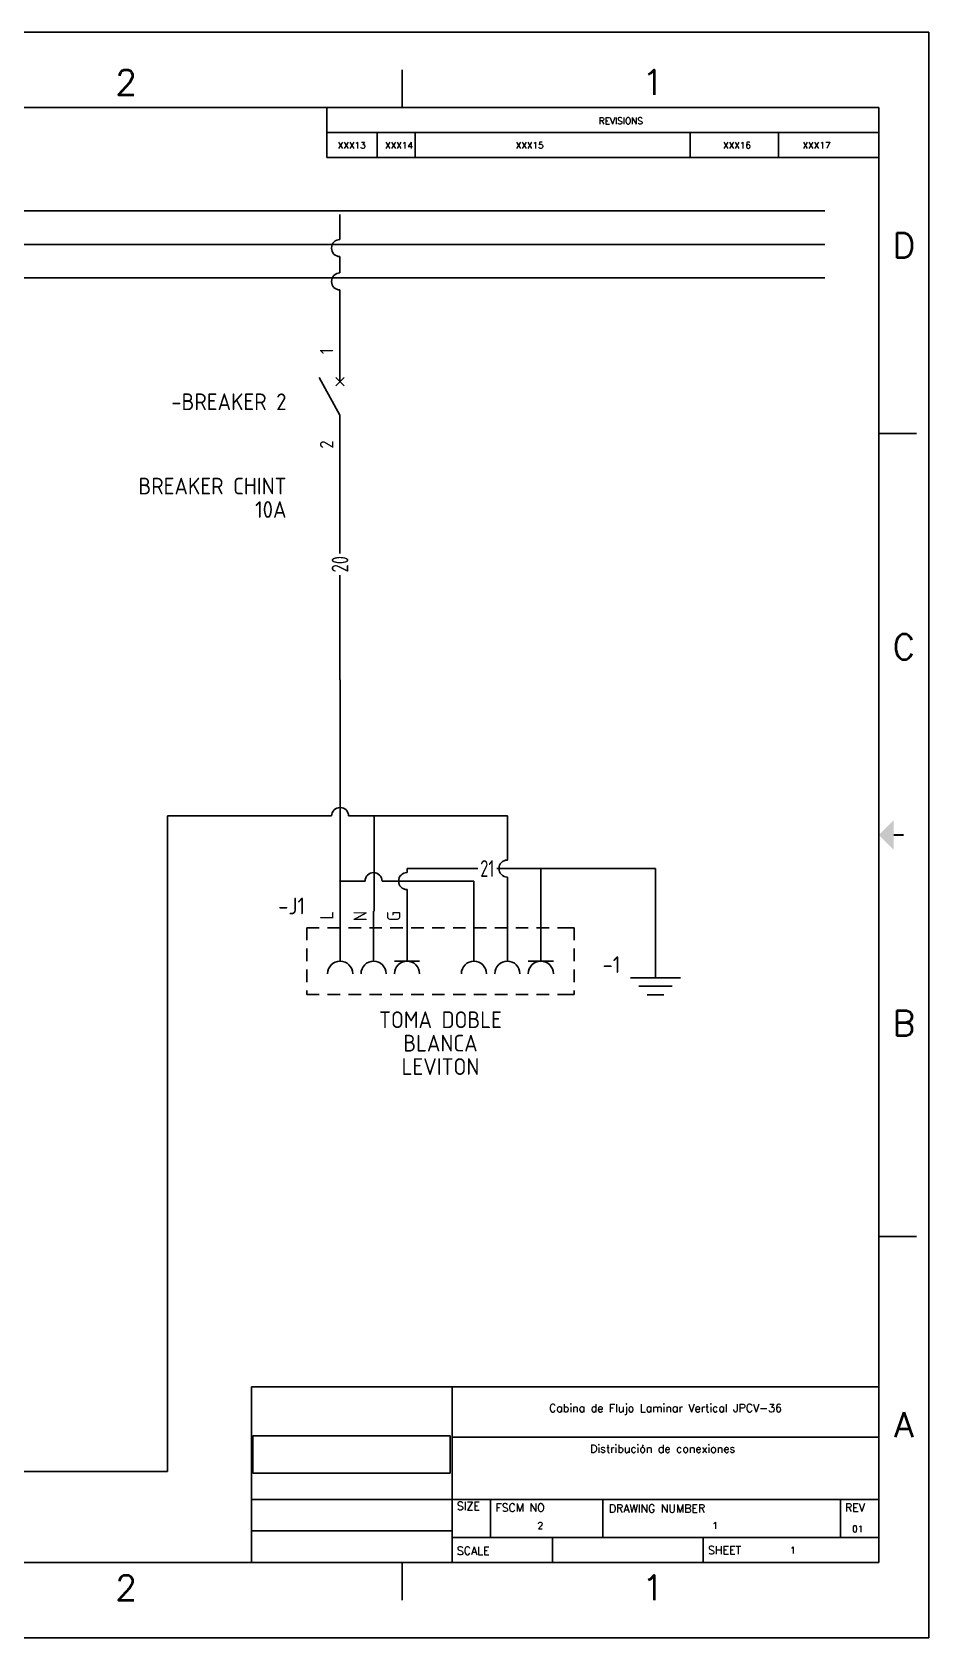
# Model space of a CAD drawing. Header units: inches. Extents: x -8 to 631, y 1 to 481.
# Drawn here: x 362.4 to 630.5, y 1.1 to 481.1 of the extents above; entities that cross this region are included whole.
import ezdxf
from ezdxf.enums import TextEntityAlignment as Align

# ---------------------------------------------------------------- set-up
doc = ezdxf.new("R2010")
doc.units = ezdxf.units.IN
doc.header["$MEASUREMENT"] = 0
for name, color, linetype in [('DESC', 150, 'Continuous'), ('RED_14_THHN', 20, 'Continuous'), ('SYMS', 7, 'Continuous'), ('TAGS', 150, 'Continuous'), ('TB_LABELS', 1, 'Continuous'), ('TERMS', 123, 'Continuous'), ('Title Block', 7, 'Continuous'), ('Viewport', 7, 'Continuous'), ('WHT_12_THHN', 7, 'Continuous'), ('WIRENO', 72, 'Continuous')]:
    doc.layers.add(name, color=color, linetype=linetype)
doc.styles.add('Roman', font='romans')
doc.styles.add('WD', font='romans.shx')
doc.styles.add('WD_IEC', font='ISOCP2.shx', dxfattribs={"width": 0.9, "height": 4})
picture_1 = doc.add_image_def('image1.png', size_in_pixel=(369, 70))

# ---------------------------------------------------------------- blocks, each defined once
blk = doc.blocks.new('ANSI_border_C')
for p, q in [((20.5, 0.75), (20.5, 2.5)), ((14.25, 0.75), (20.5, 0.75))]:
    blk.add_line(p, q)
at = {"layer": 'Title Block'}
for p, q in [((0, 16), (0, 0)), ((21, 16), (0, 16)), ((21, 0), (21, 16)), ((5.25, 15.25), (5.25, 15.625)), ((15.75, 15.25), (15.75, 15.625)), ((0.5, 15.25), (0.5, 0.75)), ((20.5, 15.25), (0.5, 15.25)), ((15, 15.25), (15, 15)), ((20.5, 0.75), (20.5, 15.25)), ((15, 15), (20.5, 15)), ((0.125, 12), (0.5, 12)), ((20.5, 12), (20.875, 12)), ((0.125, 4), (0.5, 4)), ((20.5, 4), (20.875, 4)), ((0.5, 0.75), (20.5, 0.75)), ((5.25, 0.375), (5.25, 0.75)), ((15.75, 0.375), (15.75, 0.75)), ((0, 0), (21, 0))]:
    blk.add_line(p, q, dxfattribs=at)
at = {"layer": 'Title Block', "const_width": 0.02}
for points in [[(10.5, 15.5), (10.5, 15.4)], [(0.25, 8), (0.35, 8)], [(20.75, 8), (20.65, 8)], [(10.5, 0.5), (10.5, 0.6)]]:
    blk.add_lwpolyline(points, dxfattribs=at)
at = {"layer": 'Title Block'}
for points in [[(10.35, 15.4), (10.65, 15.4), (10.5, 15.25)], [(0.35, 7.85), (0.35, 8.15), (0.5, 8)], [(20.65, 7.85), (20.65, 8.15), (20.5, 8)], [(10.35, 0.6), (10.65, 0.6), (10.5, 0.75)]]:
    blk.add_solid(points, dxfattribs=at)
at = {"layer": 'Title Block', "style": 'Roman'}
for s, p in [('4', (2.75, 15.5)), ('3', (8, 15.5)), ('2', (13, 15.5)), ('1', (18.25, 15.5)), ('D', (0.25, 13.875)), ('D', (20.75, 13.875)), ('C', (0.25, 9.875)), ('C', (20.75, 9.875)), ('B', (0.25, 6.125)), ('B', (20.75, 6.125)), ('A', (0.25, 2.125)), ('A', (20.75, 2.125)), ('4', (2.75, 0.5)), ('3', (8, 0.5)), ('2', (13, 0.5)), ('1', (18.25, 0.5))]:
    blk.add_text(s, height=0.25, dxfattribs=at).set_placement(p, align=Align.MIDDLE_CENTER)
blk.add_text('REVISIONS', height=0.065, dxfattribs=at).set_placement((17.71, 15.083))
blk = doc.blocks.new('ANSI_REVblock_C')
blk.add_line((0, 0), (0, -0.25))
at = {"layer": 'Title Block'}
for p, q in [((-5.5, 0), (0, 0)), ((-5.5, 0), (-5.5, -0.25)), ((-5, -0.25), (-5, 0)), ((-4.62, -0.25), (-4.62, 0)), ((-1.88, -0.25), (-1.88, 0)), ((-1, -0.25), (-1, 0)), ((-5.5, -0.25), (0, -0.25))]:
    blk.add_line(p, q, dxfattribs=at)
at = {"style": 'WD'}
for tag, p in [('ZONE', (-5.391, -0.16)), ('REV', (-4.92, -0.16)), ('DESCRIPTION', (-3.618, -0.16)), ('DATE', (-1.552, -0.16)), ('APPROVED', (-0.759, -0.16))]:
    blk.add_attdef(tag, p, '', height=0.065, dxfattribs=at)
at = {"style": 'WD', "flags": 1}
blk.add_attdef('WD_TB', (-4.505, -0.154), '', height=0.03, dxfattribs=at)
blk = doc.blocks.new('ANSI_tblock_desc_C')
for p, q in [((0, 0), (0, 1.75)), ((-6.25, 0), (0, 0))]:
    blk.add_line(p, q)
at = {"layer": 'Title Block'}
for p, q in [((-6.25, 1.75), (0, 1.75)), ((-6.25, 0), (-6.25, 1.75)), ((-4.25, 0), (-4.25, 1.75)), ((-4.25, 1.25), (0, 1.25)), ((-6.25, 0.63), (0, 0.63)), ((-3.87, 0.25), (-3.87, 0.63)), ((-2.75, 0.25), (-2.75, 0.63)), ((-0.38, 0.25), (-0.38, 0.63)), ((-6.25, 0.315), (-4.25, 0.315)), ((-4.25, 0.25), (0, 0.25)), ((-3.25, 0), (-3.25, 0.25)), ((-1.75, 0), (-1.75, 0.25))]:
    blk.add_line(p, q, dxfattribs=at)
at = {"color": 0, "style": 'Roman', "flags": 8}
for tag, p in [('FNAME', (-20.636, 6.819)), ('REVDATE', (-20.636, 4.106)), ('USER', (-20.636, 1.477))]:
    blk.add_attdef(tag, p, '', height=0.15, rotation=90, dxfattribs=at)
at = {"style": 'WD'}
for tag, p in [('PROJDESC', (-2.125, 1.5)), ('TITLE1', (-2.125, 1.095)), ('TITLE2', (-2.125, 0.785))]:
    blk.add_attdef(tag, text='', height=0.08, dxfattribs=at).set_placement(p, align=Align.CENTER)
for tag, p in [('SIZE', (-4.162, 0.32)), ('FSCM_NO', (-3.4, 0.337)), ('DWG_NO', (-1.659, 0.337)), ('REV', (-0.265, 0.303)), ('SCALE', (-3.634, 0.069)), ('SHEET', (-0.883, 0.092))]:
    blk.add_attdef(tag, p, '', height=0.065, dxfattribs=at)
at = {"style": 'WD', "flags": 1}
blk.add_attdef('WD_TB', (-5.57, 0.177), '', height=0.086, dxfattribs=at)
at = {"layer": 'TB_LABELS', "style": 'WD'}
for s, p in [('SIZE', (-4.204, 0.604)), ('FSCM NO', (-3.819, 0.588)), ('DRAWING NUMBER', (-2.689, 0.579)), ('REV', (-0.336, 0.588)), ('SHEET', (-1.701, 0.164)), ('SCALE', (-4.204, 0.158))]:
    blk.add_text(s, height=0.08, dxfattribs=at).set_placement(p, align=Align.TOP_LEFT)
blk = doc.blocks.new('VCB1')
for p, q in [((0, 7.5), (0, 2.5)), ((0, -2.5), (-3.12, 3.12)), ((0.62, 1.88), (-0.62, 3.12)), ((-0.62, 1.88), (0.62, 3.12)), ((0, -2.5), (0, -7.5))]:
    blk.add_line(p, q)
at = {"style": 'WD_IEC'}
for tag, p in [('INST', (-8, 5.25)), ('LOC', (-8, 1.75)), ('TAG1', (-8, -1.75)), ('RATING1', (-8, -6.35)), ('DESC1', (-8, -14.35)), ('DESC2', (-8, -17.85)), ('DESC3', (-8, -21.35))]:
    blk.add_attdef(tag, text='', height=2.5, dxfattribs=at).set_placement(p, align=Align.RIGHT)
blk.add_attdef('TERM01', text='', height=2, rotation=90, dxfattribs=at).set_placement((-1, 7.5), align=Align.RIGHT)
at = {"style": 'WD_IEC', "flags": 1}
for tag, p, height in [('X2TERM01', (0, 7.5), 0.32), ('MFG', (2.75, 6.5), 1.5), ('CAT', (2.75, 4), 1.5), ('X4LINK', (-2, 0), 0.32), ('X1LINK', (-0.5, 0), 0.32), ('X8TERM02', (0, -7.5), 0.32), ('ASSYCODE', (1, -9), 1), ('FAMILY', (1, -10.5), 1), ('CATDESC', (1, -12), 1), ('CONTACT', (1, -13.5), 1), ('COMMON', (2.25, -14.75), 1)]:
    blk.add_attdef(tag, p, '', height=height, dxfattribs=at)
at = {"style": 'WD_IEC'}
blk.add_attdef('TERM02', (-1, -7.5), '', height=2, rotation=90, dxfattribs=at)
at = {"lineweight": 15, "style": 'WD_IEC'}
blk.add_attdef('XREF', text='', height=2.5, dxfattribs=at).set_placement((-8, -10.35), align=Align.RIGHT)
blk = doc.blocks.new('VCN1RDUP')
at = {"linetype": 'Continuous'}
for p, q in [((0, -7.5), (0, 0)), ((5, -7.5), (5, 0)), ((10, -7.5), (10, 0)), ((20, -7.5), (20, 0)), ((25, -7.5), (25, 0)), ((30, -7.5), (30, 0))]:
    blk.add_line(p, q, dxfattribs=at)
for p, q in [((-5, -2.5), (-3.125, -2.5)), ((-5, -2.5), (-5, -4.375)), ((-1.875, -2.5), (0, -2.5)), ((1.25, -2.5), (3.125, -2.5)), ((4.375, -2.5), (6.25, -2.5)), ((7.5, -2.5), (9.375, -2.5)), ((10.625, -2.5), (12.5, -2.5)), ((13.75, -2.5), (15.625, -2.5)), ((16.875, -2.5), (18.75, -2.5)), ((20, -2.5), (21.875, -2.5)), ((23.125, -2.5), (25, -2.5)), ((26.25, -2.5), (28.125, -2.5)), ((29.375, -2.5), (31.25, -2.5)), ((32.5, -2.5), (35, -2.5)), ((35, -4.375), (35, -2.5)), ((-5, -5.625), (-5, -7.5)), ((35, -7.5), (35, -5.625)), ((-5, -8.75), (-5, -10.625)), ((8.125, -7.5), (11.875, -7.5)), ((28.125, -7.5), (31.875, -7.5)), ((35, -10.625), (35, -8.75)), ((-5, -11.875), (-5, -12.5)), ((35, -12.5), (35, -11.875)), ((-5, -12.5), (-3.125, -12.5)), ((-1.875, -12.5), (0, -12.5)), ((1.25, -12.5), (3.125, -12.5)), ((4.375, -12.5), (6.25, -12.5)), ((7.5, -12.5), (9.375, -12.5)), ((10.625, -12.5), (12.5, -12.5)), ((13.75, -12.5), (15.625, -12.5)), ((16.875, -12.5), (18.75, -12.5)), ((20, -12.5), (21.875, -12.5)), ((23.125, -12.5), (25, -12.5)), ((26.25, -12.5), (28.125, -12.5)), ((29.375, -12.5), (31.25, -12.5)), ((32.5, -12.5), (35, -12.5))]:
    blk.add_line(p, q)
for centre in [(0, -9.375), (5, -9.375), (10, -9.375), (20, -9.375), (25, -9.375), (30, -9.375)]:
    blk.add_arc(centre, 1.875, 0, 180)
at = {"style": 'WD_IEC'}
for tag, p in [('INST', (-5.25, 10)), ('LOC', (-5.25, 6.5)), ('RATING1', (-5.25, 3)), ('TAG1', (-5.25, -0.5))]:
    blk.add_attdef(tag, text='', height=2.5, dxfattribs=at).set_placement(p, align=Align.RIGHT)
at = {"style": 'WD_IEC', "flags": 1}
for tag, p, height in [('X2TERM01', (0, 0), 0.32), ('X2TERM02', (5, 0), 0.32), ('X2TERM03', (10, 0), 0.32), ('X2TERM04', (20, 0), 0.32), ('X2TERM05', (25, 0), 0.32), ('X2TERM06', (30, 0), 0.32), ('ASSYCODE', (36, -14), 1), ('FAMILY', (36, -15.5), 1), ('CATDESC', (36, -17), 1)]:
    blk.add_attdef(tag, p, '', height=height, dxfattribs=at)
at = {"style": 'WD_IEC'}
for tag, p in [('TERM01', (-1, 0)), ('TERM02', (4, 0)), ('TERM03', (9, 0)), ('TERM04', (19, 0)), ('TERM05', (24, 0)), ('TERM06', (29, 0))]:
    blk.add_attdef(tag, text='', height=2, rotation=90, dxfattribs=at).set_placement(p, align=Align.RIGHT)
at = {"style": 'WD_IEC', "flags": 9}
for tag, p in [('MFG', (-6, -4)), ('CAT', (-6, -6.5))]:
    blk.add_attdef(tag, text='', height=1.5, dxfattribs=at).set_placement(p, align=Align.RIGHT)
at = {"lineweight": 15, "style": 'WD_IEC'}
blk.add_attdef('XREF', text='', height=2.5, dxfattribs=at).set_placement((-6, -11.5), align=Align.RIGHT)
at = {"style": 'WD_IEC'}
for tag, p in [('DESC1', (15, -16.25)), ('DESC2', (15, -19.75)), ('DESC3', (15, -23.25))]:
    blk.add_attdef(tag, text='', height=2.5, dxfattribs=at).set_placement(p, align=Align.MIDDLE)
blk = doc.blocks.new('WDDOT')
for radius in [0.03, 0.0187, 0.00929]:
    blk.add_circle((0, 0), radius)
blk = doc.blocks.new('VGND2')
for p, q in [((0, 0), (0, -5)), ((-3.75, -5), (3.75, -5)), ((-2.5, -6.25), (2.5, -6.25)), ((-1.25, -7.5), (1.25, -7.5))]:
    blk.add_line(p, q)
at = {"style": 'WD_IEC'}
for tag, p in [('INST', (-5.25, 2.75)), ('LOC', (-5.25, -0.75)), ('TAG1', (-5.25, -4.25))]:
    blk.add_attdef(tag, text='', height=2.5, dxfattribs=at).set_placement(p, align=Align.RIGHT)
at = {"style": 'WD_IEC', "flags": 1}
blk.add_attdef('X2TERM01', (0, 0), '', height=0.32, dxfattribs=at)
blk = doc.blocks.new('WD_WNV1')
at = {"style": 'WD_IEC', "width": 0.8}
blk.add_attdef('WIRENO', text='', height=2.5, rotation=90, dxfattribs=at).set_placement((0, 0), align=Align.MIDDLE_CENTER)
at = {"style": 'WD_IEC', "flags": 1}
for tag, p in [('W04USER', (0, 0.375)), ('W05USER', (0, 0.25)), ('W03USER', (0, 0.5)), ('W06USER', (0, 0.125)), ('W07USER', (0, 0)), ('W02USER', (0, 0.625)), ('W01USER', (0, 0.75)), ('W08USER', (0, -0.125)), ('W09USER', (0, -0.25)), ('W10USER', (0, -0.375))]:
    blk.add_attdef(tag, text='', height=0.08, dxfattribs=at).set_placement(p, align=Align.CENTER)
at = {"style": 'WD_IEC'}
for tag, p in [('X2_TINY_DOT_DONT_REMOVE', (0, 1)), ('X8_TINY_DOT_DONT_REMOVE', (0, -1))]:
    blk.add_attdef(tag, p, '', height=0.002, dxfattribs=at)
at = {"style": 'WD_IEC', "flags": 1}
for tag, p in [('X2TERM01', (0, 1)), ('X8TERM01', (0, -1))]:
    blk.add_attdef(tag, p, '', height=0.2, dxfattribs=at)
blk = doc.blocks.new('WD_WNH1')
at = {"style": 'WD_IEC', "width": 0.8}
blk.add_attdef('WIRENO', text='', height=2.5, dxfattribs=at).set_placement((0, 0), align=Align.MIDDLE_CENTER)
at = {"style": 'WD_IEC'}
for tag, p in [('X4_TINY_DOT_DONT_REMOVE', (-1, 0)), ('X1_TINY_DOT_DONT_REMOVE', (1, 0))]:
    blk.add_attdef(tag, p, '', height=0.002, dxfattribs=at)
at = {"style": 'WD_IEC', "flags": 1}
for tag, p in [('X4TERM01', (-1, 0)), ('X1TERM01', (1, 0))]:
    blk.add_attdef(tag, p, '', height=0.2, dxfattribs=at)
for tag, p in [('W04USER', (0, 0.375)), ('W05USER', (0, 0.25)), ('W03USER', (0, 0.5)), ('W06USER', (0, 0.125)), ('W07USER', (0, 0)), ('W02USER', (0, 0.625)), ('W01USER', (0, 0.75)), ('W08USER', (0, -0.125)), ('W09USER', (0, -0.25)), ('W10USER', (0, -0.375))]:
    blk.add_attdef(tag, text='', height=0.08, dxfattribs=at).set_placement(p, align=Align.CENTER)

msp = doc.modelspace()

# ---------------------------------------------------------------- linework, layer by layer
at = {"layer": 'RED_14_THHN'}
msp.add_line((323.69, 417.69), (599.43, 417.69), dxfattribs=at)
at = {"layer": 'WHT_12_THHN'}
for p, q in [((322.58, 427.69), (599.43, 427.69)), ((454.47, 419.13), (454.47, 426.59)), ((454.47, 409.13), (454.47, 414.05)), ((323.06, 407.69), (599.43, 407.69)), ((454.47, 386.63), (454.47, 404.05)), ((454.47, 325.32), (454.47, 356.63)), ((454.47, 287.52), (454.47, 318.82)), ((454.51, 287.52), (454.47, 287.52)), ((454.51, 218.41), (454.51, 287.52)), ((402.94, 50.89), (402.94, 246.81)), ((402.94, 246.81), (451.97, 246.81)), ((457.05, 246.81), (464.68, 246.81)), ((464.68, 246.81), (464.68, 218.41)), ((464.68, 246.81), (504.51, 246.81)), ((504.51, 246.81), (504.51, 233.65)), ((474.51, 229.9), (474.51, 231.11)), ((474.51, 231.11), (495.66, 231.11)), ((501.36, 231.11), (514.51, 231.11)), ((514.51, 231.11), (514.51, 218.41)), ((514.51, 231.11), (548.79, 231.11)), ((548.79, 231.11), (548.79, 208.4)), ((461.97, 227.36), (454.51, 227.36)), ((494.51, 227.36), (467.05, 227.36)), ((494.51, 218.41), (494.51, 227.36)), ((504.51, 228.57), (504.51, 218.41)), ((474.51, 218.41), (474.51, 224.82)), ((149.84, 50.89), (402.94, 50.89))]:
    msp.add_line(p, q, dxfattribs=at)
for centre, start, end in [((454.47, 416.59), 90, 270), ((454.47, 406.59), 90, 270), ((454.51, 246.81), 0, 180), ((504.51, 231.11), 90, 270), ((464.51, 227.36), 0, 180), ((474.51, 227.36), 90, 270)]:
    msp.add_arc(centre, 2.54, start, end, dxfattribs=at)

# ---------------------------------------------------------------- block references
at = {"xscale": 30, "yscale": 30, "zscale": 30}
msp.add_blockref('ANSI_REVblock_C', (615.54, 451.13), dxfattribs=at).add_auto_attribs({'ZONE': 'XXX13', 'REV': 'XXX14', 'DESCRIPTION': 'XXX15', 'DATE': 'XXX16', 'APPROVED': 'XXX17'})
ref = msp.add_blockref('ANSI_tblock_desc_C', (615.54, 23.63), dxfattribs=dict(xscale=30, yscale=30, zscale=30))
ref.add_attrib('PROJDESC', 'Cabina de Flujo Laminar Vertical JPCV-36', dxfattribs={"height": 2.4, "style": 'WD'}).set_placement((551.79, 68.63), align=Align.CENTER)
ref.add_attrib('TITLE1', 'Distribución de conexiones ', dxfattribs={"height": 2.4, "style": 'WD'}).set_placement((551.79, 56.48), align=Align.CENTER)
ref.add_attrib('FSCM_NO', '2', (513.53, 33.72), dxfattribs={"height": 1.95, "style": 'WD'})
ref.add_attrib('DWG_NO', '1', (565.78, 33.72), dxfattribs={"height": 1.95, "style": 'WD'})
ref.add_attrib('REV', '01', (607.6, 32.72), dxfattribs={"height": 1.95, "style": 'WD'})
ref.add_attrib('SHEET', '1', (589.05, 26.4), dxfattribs={"height": 1.95, "style": 'WD'})
ref.add_attrib('FNAME', 'Plano Electrico Cabina de Flujo Laminar Vertical ', (-3.55, 228.21), dxfattribs={"color": 0, "height": 4.5, "rotation": 90, "style": 'Roman', "flags": 8})
ref.add_attrib('REVDATE', '08-05-2014', (-3.32, 171.67), dxfattribs={"color": 0, "height": 4.5, "rotation": 90, "style": 'Roman', "flags": 8})
ref.add_attrib('USER', 'Ing. Juan David Piñeros Espinosa', (-3.17, 18.21), dxfattribs={"color": 0, "height": 4.5, "rotation": 90, "style": 'Roman', "flags": 8})
at = {"layer": 'SYMS'}
ref = msp.add_blockref('VCB1', (454.47, 371.63), dxfattribs=dict(at, xscale=2, yscale=2, zscale=2))
ref.add_attrib('TERM02', '2', (452.47, 356.63), dxfattribs={"layer": 'TERMS', "height": 4, "rotation": 90, "style": 'WD_IEC'})
ref.add_attrib('TERM01', '1', dxfattribs={"layer": 'TERMS', "height": 4, "rotation": 90, "style": 'WD_IEC'}).set_placement((452.47, 386.63), align=Align.RIGHT)
ref.add_attrib('DESC2', '10A', dxfattribs={"layer": 'DESC', "height": 5, "style": 'WD_IEC'}).set_placement((438.47, 335.93), align=Align.RIGHT)
ref.add_attrib('DESC1', 'BREAKER CHINT', dxfattribs={"layer": 'DESC', "height": 5, "style": 'WD_IEC'}).set_placement((438.47, 342.93), align=Align.RIGHT)
ref.add_attrib('TAG1', '-BREAKER 2', dxfattribs={"layer": 'TAGS', "height": 5, "style": 'WD_IEC'}).set_placement((438.47, 368.13), align=Align.RIGHT)
at = {"layer": 'SYMS', "xscale": 2, "yscale": 2, "zscale": 2}
for p in [(464.68, 246.81), (514.51, 231.11), (454.51, 227.36)]:
    msp.add_blockref('WDDOT', p, dxfattribs=at)
at = {"layer": 'SYMS'}
ref = msp.add_blockref('VCN1RDUP', (454.51, 218.41), dxfattribs=dict(at, xscale=2, yscale=2, zscale=2))
ref.add_attrib('TERM03', 'G', dxfattribs={"layer": 'TERMS', "height": 4, "rotation": 90, "style": 'WD_IEC'}).set_placement((472.51, 218.41), align=Align.RIGHT)
ref.add_attrib('TERM02', 'N', dxfattribs={"layer": 'TERMS', "height": 4, "rotation": 90, "style": 'WD_IEC'}).set_placement((462.51, 218.41), align=Align.RIGHT)
ref.add_attrib('TERM01', 'L', dxfattribs={"layer": 'TERMS', "height": 4, "rotation": 90, "style": 'WD_IEC'}).set_placement((452.51, 218.41), align=Align.RIGHT)
ref.add_attrib('DESC3', 'LEVITON', dxfattribs={"layer": 'DESC', "height": 5, "style": 'WD_IEC'}).set_placement((484.51, 171.91), align=Align.MIDDLE)
ref.add_attrib('DESC2', 'BLANCA', dxfattribs={"layer": 'DESC', "height": 5, "style": 'WD_IEC'}).set_placement((484.51, 178.91), align=Align.MIDDLE)
ref.add_attrib('DESC1', 'TOMA DOBLE', dxfattribs={"layer": 'DESC', "height": 5, "style": 'WD_IEC'}).set_placement((484.51, 185.91), align=Align.MIDDLE)
ref.add_attrib('TAG1', '-J1', dxfattribs={"layer": 'TAGS', "height": 5, "style": 'WD_IEC'}).set_placement((444.01, 217.41), align=Align.RIGHT)
ref = msp.add_blockref('VGND2', (548.79, 208.4), dxfattribs=dict(at, xscale=2, yscale=2, zscale=2))
ref.add_attrib('TAG1', '-1', dxfattribs={"layer": 'TAGS', "height": 5, "style": 'WD_IEC'}).set_placement((538.29, 199.9), align=Align.RIGHT)
at = {"layer": 'Viewport', "xscale": 30, "yscale": 30, "zscale": 30}
msp.add_blockref('ANSI_border_C', (0.54, 1.13), dxfattribs=at)
at = {"layer": 'WIRENO'}
ref = msp.add_blockref('WD_WNV1', (454.47, 322.07), dxfattribs=dict(at, xscale=2, yscale=2, zscale=2))
ref.add_attrib('X8_TINY_DOT_DONT_REMOVE', '.', (454.47, 318.82), dxfattribs={"layer": '0', "height": 0.004, "style": 'WD_IEC'})
ref.add_attrib('X2_TINY_DOT_DONT_REMOVE', '.', (454.47, 325.32), dxfattribs={"layer": '0', "height": 0.004, "style": 'WD_IEC'})
ref.add_attrib('WIRENO', '20', dxfattribs={"height": 5, "rotation": 90, "style": 'WD_IEC', "width": 0.8}).set_placement((454.47, 322.07), align=Align.MIDDLE_CENTER)
ref = msp.add_blockref('WD_WNH1', (498.51, 231.11), dxfattribs=dict(at, xscale=2, yscale=2, zscale=2))
ref.add_attrib('X4_TINY_DOT_DONT_REMOVE', '.', (495.66, 231.11), dxfattribs={"layer": '0', "height": 0.004, "style": 'WD_IEC'})
ref.add_attrib('X1_TINY_DOT_DONT_REMOVE', '.', (501.36, 231.11), dxfattribs={"layer": '0', "height": 0.004, "style": 'WD_IEC'})
ref.add_attrib('WIRENO', '21', dxfattribs={"height": 5, "style": 'WD_IEC', "width": 0.8}).set_placement((498.51, 231.11), align=Align.MIDDLE_CENTER)

# ---------------------------------------------------------------- pictures from other files: only their frames are drawn
image = msp.add_image(picture_1, insert=(428.41, 50.32), size_in_units=(58.98, 11.19))
image.dxf.flags = 7

doc.saveas('drawing.dxf')
